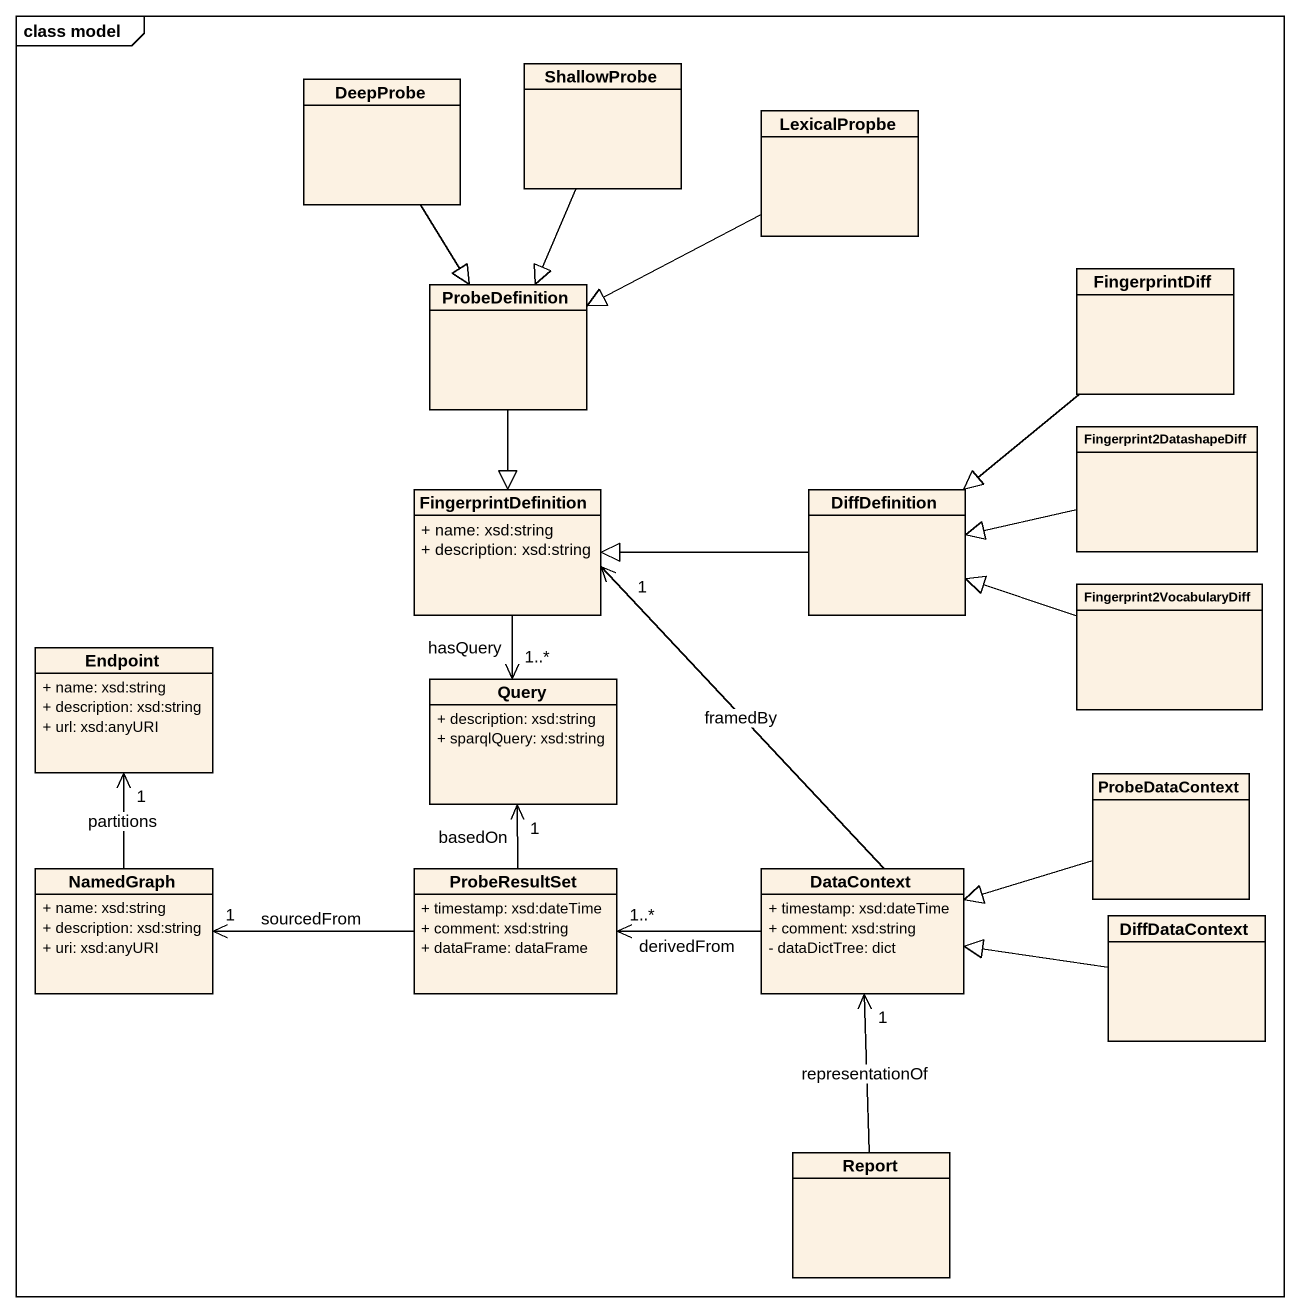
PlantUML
@startuml
mainframe class model
hide circle
hide empty members
skinparam classAttributeIconSize 0
class DeepProbe
class ShallowProbe
class LexicalPropbe
class ProbeDefinition
class FingerprintDiff
class Fingerprint2DatashapeDiff
class FingerprintDefinition {
  + name: xsd:string
  + description: xsd:string
}
class DiffDefinition
class Fingerprint2VocabularyDiff
class Endpoint {
  + name: xsd:string
  + description: xsd:string
  + url: xsd:anyURI
}
class Query {
  + description: xsd:string
  + sparqlQuery: xsd:string
}
class ProbeDataContext
class NamedGraph {
  + name: xsd:string
  + description: xsd:string
  + uri: xsd:anyURI
}
class ProbeResultSet {
  + timestamp: xsd:dateTime
  + comment: xsd:string
  + dataFrame: dataFrame
}
class DataContext {
  + timestamp: xsd:dateTime
  + comment: xsd:string
  - dataDictTree: dict
}
class DiffDataContext
class Report
DeepProbe --|> ProbeDefinition
ShallowProbe --|> ProbeDefinition
LexicalPropbe -left-|> ProbeDefinition
ProbeDefinition --|> FingerprintDefinition
FingerprintDiff --|> DiffDefinition
Fingerprint2DatashapeDiff -left-|> DiffDefinition
FingerprintDefinition --> "1..*" Query : hasQuery
DiffDefinition -left-|> FingerprintDefinition
Fingerprint2VocabularyDiff -left-|> DiffDefinition
ProbeDataContext -left-|> DataContext
NamedGraph -up-> "1" Endpoint : partitions
ProbeResultSet -up-> "1" Query : basedOn
ProbeResultSet -left-> "1" NamedGraph : sourcedFrom
DataContext -up-> "1" FingerprintDefinition : framedBy
DataContext -left-> "1..*" ProbeResultSet : derivedFrom
DiffDataContext -left-|> DataContext
Report -up-> "1" DataContext : representationOf
@enduml
